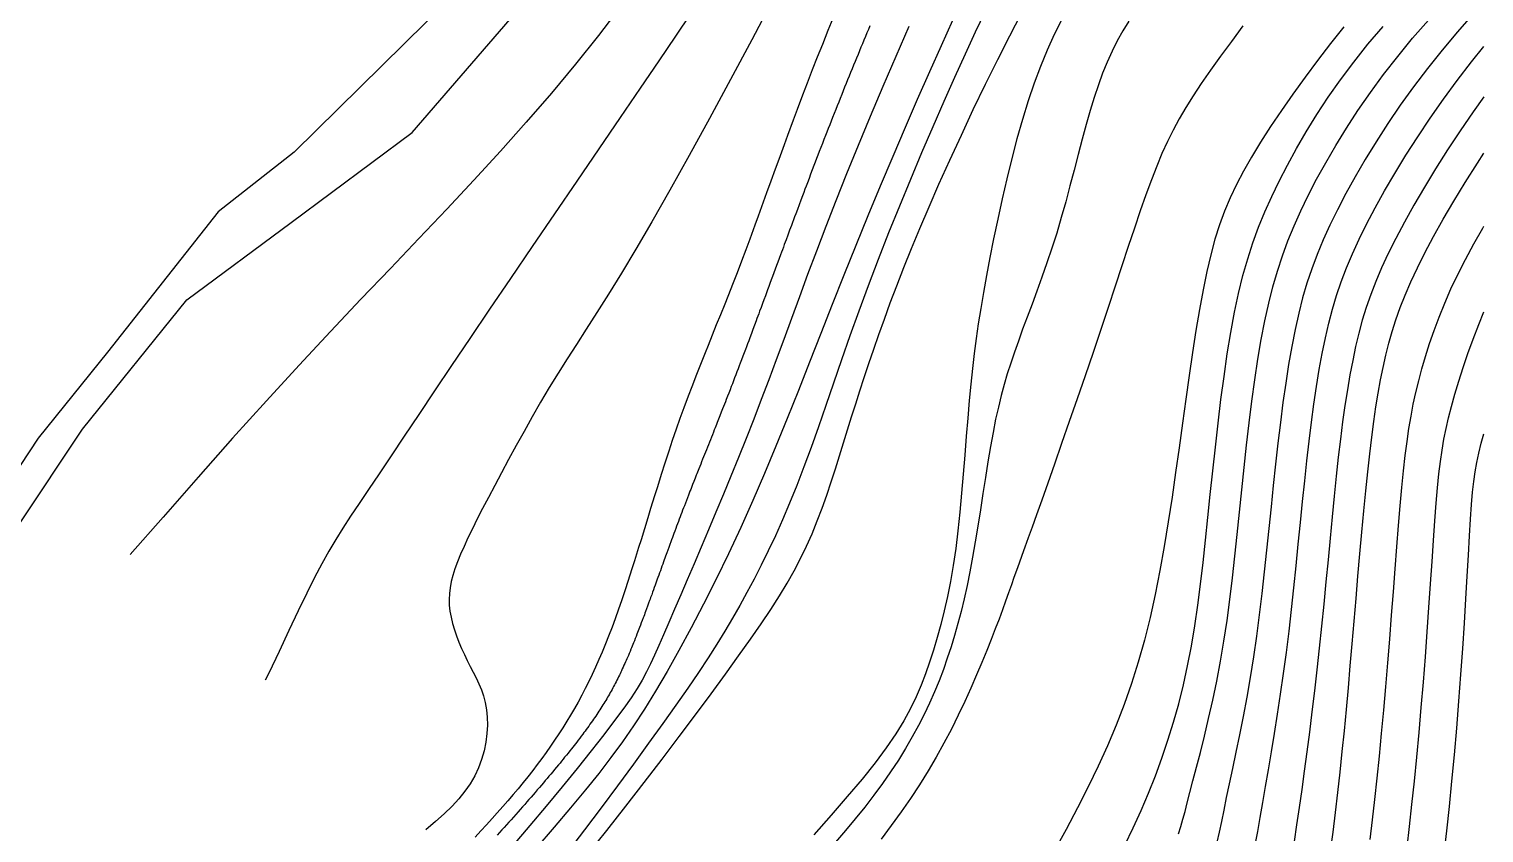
# Model space of a CAD drawing. Header units: metres. Extents: x 241192 to 243928, y 277833 to 281309.
# Drawn here: x 243837.9 to 243928.1, y 280915.1 to 280965 of the extents above; entities that cross this region are included whole.
import ezdxf

# ---------------------------------------------------------------- set-up
doc = ezdxf.new("R2010")
doc.units = ezdxf.units.M
doc.layers.add('TERRAIN_CONTOUR_1M', color=3, linetype='Continuous')
doc.layers.add('TERRAIN_CONTOUR_5M_SUPPLEMENT', color=4, linetype='Continuous')

msp = doc.modelspace()

# ---------------------------------------------------------------- linework, layer by layer
at = {"layer": 'TERRAIN_CONTOUR_1M'}
for points in [[(243830.711, 280923.134, 36), (243833.336, 280928.353, 36), (243841.225, 280940.142, 36), (243847.693, 280948.171, 36), (243854.155, 280952.956, 36), (243861.67, 280958.545, 36), (243872.495, 280971.081, 36), (243875.591, 280976.326, 36), (243876.1, 280981.362, 36), (243874.043, 280986.21, 36), (243868.579, 280991.018, 36), (243865.345, 280992.948, 36), (243861.978, 280996.003, 36), (243856.65, 281000.169, 36), (243855.538, 281000.734, 36)], [(243884.019, 280966.733, 39), (243882.724, 280964.278, 39), (243881.412, 280961.821, 39), (243880.11, 280959.416, 39), (243878.845, 280957.111, 39), (243877.644, 280954.96, 39), (243876.535, 280953.012, 39), (243875.538, 280951.305, 39), (243874.645, 280949.819, 39), (243873.843, 280948.52, 39), (243873.118, 280947.372, 39), (243872.456, 280946.343, 39), (243871.844, 280945.397, 39), (243871.266, 280944.5, 39), (243870.711, 280943.619, 39), (243870.165, 280942.725, 39), (243869.63, 280941.821, 39), (243869.108, 280940.914, 39), (243868.601, 280940.014, 39), (243868.112, 280939.13, 39), (243867.645, 280938.269, 39), (243867.201, 280937.442, 39), (243866.783, 280936.656, 39), (243866.393, 280935.918, 39), (243866.033, 280935.227, 39), (243865.701, 280934.581, 39), (243865.398, 280933.977, 39), (243865.124, 280933.413, 39), (243864.879, 280932.886, 39), (243864.662, 280932.393, 39), (243864.475, 280931.931, 39), (243864.316, 280931.498, 39), (243864.186, 280931.088, 39), (243864.085, 280930.698, 39), (243864.012, 280930.322, 39), (243863.968, 280929.956, 39), (243863.951, 280929.594, 39), (243863.964, 280929.232, 39), (243864.004, 280928.865, 39), (243864.071, 280928.489, 39), (243864.164, 280928.106, 39), (243864.278, 280927.719, 39), (243864.412, 280927.329, 39), (243864.562, 280926.94, 39), (243864.726, 280926.555, 39), (243864.9, 280926.175, 39), (243865.081, 280925.804, 39), (243865.266, 280925.443, 39), (243865.451, 280925.088, 39), (243865.631, 280924.733, 39), (243865.8, 280924.372, 39), (243865.954, 280924, 39), (243866.088, 280923.611, 39), (243866.196, 280923.199, 39), (243866.274, 280922.759, 39), (243866.318, 280922.288, 39), (243866.325, 280921.79, 39), (243866.295, 280921.273, 39), (243866.226, 280920.743, 39), (243866.118, 280920.209, 39), (243865.969, 280919.678, 39), (243865.778, 280919.156, 39), (243865.544, 280918.651, 39), (243865.265, 280918.168, 39), (243864.939, 280917.701, 39), (243864.564, 280917.242, 39), (243864.137, 280916.782, 39), (243863.654, 280916.312, 39), (243863.114, 280915.825, 39), (243862.513, 280915.313, 39)], [(243874.544, 280966.296, 37), (243873.214, 280964.555, 37), (243871.794, 280962.782, 37), (243870.296, 280960.987, 37), (243868.737, 280959.183, 37), (243867.131, 280957.381, 37), (243865.489, 280955.589, 37), (243863.808, 280953.793, 37), (243862.084, 280951.975, 37), (243860.311, 280950.117, 37), (243858.484, 280948.199, 37), (243856.598, 280946.205, 37), (243854.646, 280944.114, 37), (243852.623, 280941.909, 37), (243850.53, 280939.582, 37), (243848.387, 280937.165, 37), (243846.221, 280934.702, 37), (243844.179, 280932.375, 37)], [(243878.932, 280965.894, 38), (243878.001, 280964.516, 38), (243876.963, 280962.986, 38), (243875.809, 280961.293, 38), (243874.56, 280959.461, 38), (243873.241, 280957.527, 38), (243871.876, 280955.527, 38), (243870.491, 280953.496, 38), (243869.111, 280951.471, 38), (243867.761, 280949.486, 38), (243866.466, 280947.579, 38), (243865.247, 280945.778, 38), (243864.109, 280944.09, 38), (243863.05, 280942.517, 38), (243862.071, 280941.06, 38), (243861.172, 280939.719, 38), (243860.352, 280938.495, 38), (243859.612, 280937.389, 38), (243858.951, 280936.403, 38), (243858.367, 280935.532, 38), (243857.845, 280934.747, 38), (243857.371, 280934.016, 38), (243856.926, 280933.305, 38), (243856.496, 280932.579, 38), (243856.063, 280931.807, 38), (243855.611, 280930.954, 38), (243855.125, 280929.987, 38), (243854.592, 280928.883, 38), (243854.016, 280927.666, 38), (243853.406, 280926.371, 38), (243852.769, 280925.033, 38), (243852.551, 280924.584, 38)], [(243897.189, 280966.04, 44), (243896.577, 280964.751, 44), (243895.948, 280963.392, 44), (243895.299, 280961.959, 44), (243894.629, 280960.454, 44), (243893.944, 280958.889, 44), (243893.252, 280957.277, 44), (243892.56, 280955.634, 44), (243891.876, 280953.975, 44), (243891.206, 280952.314, 44), (243890.56, 280950.666, 44), (243889.943, 280949.045, 44), (243889.361, 280947.465, 44), (243888.813, 280945.93, 44), (243888.293, 280944.442, 44), (243887.796, 280943.004, 44), (243887.319, 280941.62, 44), (243886.857, 280940.29, 44), (243886.405, 280939.019, 44), (243885.959, 280937.808, 44), (243885.514, 280936.659, 44), (243885.071, 280935.569, 44), (243884.628, 280934.533, 44), (243884.186, 280933.547, 44), (243883.745, 280932.607, 44), (243883.305, 280931.709, 44), (243882.864, 280930.847, 44), (243882.424, 280930.018, 44), (243881.983, 280929.216, 44), (243881.531, 280928.425, 44), (243881.058, 280927.632, 44), (243880.554, 280926.818, 44), (243880.009, 280925.969, 44), (243879.412, 280925.068, 44), (243878.753, 280924.099, 44), (243878.021, 280923.047, 44), (243877.21, 280921.901, 44), (243876.328, 280920.674, 44), (243875.388, 280919.382, 44), (243874.403, 280918.045, 44), (243873.385, 280916.679, 44), (243872.347, 280915.303, 44), (243871.302, 280913.935, 44)], [(243927.489, 280965.921, 52), (243926.487, 280964.784, 52), (243925.533, 280963.65, 52), (243924.625, 280962.513, 52), (243923.761, 280961.37, 52), (243922.942, 280960.227, 52), (243922.169, 280959.091, 52), (243921.444, 280957.969, 52), (243920.767, 280956.867, 52), (243920.142, 280955.792, 52), (243919.567, 280954.753, 52), (243919.046, 280953.755, 52), (243918.579, 280952.801, 52), (243918.161, 280951.883, 52), (243917.787, 280950.986, 52), (243917.453, 280950.096, 52), (243917.155, 280949.199, 52), (243916.886, 280948.283, 52), (243916.642, 280947.332, 52), (243916.418, 280946.334, 52), (243916.211, 280945.278, 52), (243916.017, 280944.167, 52), (243915.835, 280943.006, 52), (243915.664, 280941.801, 52), (243915.503, 280940.559, 52), (243915.35, 280939.285, 52), (243915.203, 280937.986, 52), (243915.062, 280936.667, 52), (243914.924, 280935.333, 52), (243914.787, 280933.991, 52), (243914.648, 280932.645, 52), (243914.505, 280931.3, 52), (243914.355, 280929.961, 52), (243914.195, 280928.633, 52), (243914.023, 280927.321, 52), (243913.836, 280926.03, 52), (243913.632, 280924.765, 52), (243913.416, 280923.535, 52), (243913.192, 280922.346, 52), (243912.967, 280921.207, 52), (243912.745, 280920.126, 52), (243912.531, 280919.111, 52), (243912.331, 280918.169, 52), (243912.15, 280917.31, 52), (243911.991, 280916.535, 52), (243911.847, 280915.831, 52), (243911.706, 280915.176, 52), (243911.558, 280914.55, 52)], [(243890.051, 280965.15, 41), (243889.959, 280964.931, 41), (243889.867, 280964.712, 41), (243889.774, 280964.491, 41), (243889.682, 280964.269, 41), (243889.59, 280964.047, 41), (243889.497, 280963.825, 41), (243889.405, 280963.603, 41), (243889.314, 280963.381, 41), (243889.222, 280963.159, 41), (243889.13, 280962.936, 41), (243889.037, 280962.709, 41), (243888.944, 280962.482, 41), (243888.851, 280962.254, 41), (243888.759, 280962.027, 41), (243888.667, 280961.8, 41), (243888.574, 280961.572, 41), (243888.482, 280961.344, 41), (243888.391, 280961.117, 41), (243888.299, 280960.887, 41), (243888.207, 280960.658, 41), (243888.115, 280960.429, 41), (243888.023, 280960.199, 41), (243887.928, 280959.959, 41), (243887.833, 280959.719, 41), (243887.738, 280959.478, 41), (243887.643, 280959.238, 41), (243887.555, 280959.016, 41), (243887.468, 280958.794, 41), (243887.381, 280958.571, 41), (243887.295, 280958.349, 41), (243887.198, 280958.101, 41), (243887.102, 280957.853, 41), (243887.006, 280957.604, 41), (243886.91, 280957.356, 41), (243886.826, 280957.139, 41), (243886.743, 280956.921, 41), (243886.659, 280956.704, 41), (243886.576, 280956.486, 41), (243886.475, 280956.22, 41), (243886.374, 280955.954, 41), (243886.273, 280955.688, 41), (243886.172, 280955.422, 41), (243886.096, 280955.222, 41), (243886.021, 280955.022, 41), (243885.945, 280954.822, 41), (243885.87, 280954.622, 41), (243885.764, 280954.341, 41), (243885.659, 280954.059, 41), (243885.553, 280953.777, 41), (243885.448, 280953.495, 41), (243885.38, 280953.315, 41), (243885.313, 280953.134, 41), (243885.246, 280952.954, 41), (243885.179, 280952.773, 41), (243885.069, 280952.479, 41), (243884.96, 280952.185, 41), (243884.851, 280951.89, 41), (243884.742, 280951.596, 41), (243884.682, 280951.435, 41), (243884.622, 280951.274, 41), (243884.563, 280951.114, 41), (243884.504, 280950.953, 41), (243884.422, 280950.731, 41), (243884.339, 280950.509, 41), (243884.257, 280950.287, 41), (243884.175, 280950.064, 41), (243884.093, 280949.842, 41), (243884.011, 280949.62, 41), (243883.929, 280949.398, 41), (243883.847, 280949.176, 41), (243883.777, 280948.985, 41), (243883.706, 280948.794, 41), (243883.635, 280948.603, 41), (243883.565, 280948.412, 41), (243883.477, 280948.173, 41), (243883.388, 280947.934, 41), (243883.3, 280947.696, 41), (243883.212, 280947.457, 41), (243883.156, 280947.307, 41), (243883.101, 280947.157, 41), (243883.045, 280947.008, 41), (243882.99, 280946.858, 41), (243882.892, 280946.596, 41), (243882.795, 280946.334, 41), (243882.697, 280946.072, 41), (243882.599, 280945.81, 41), (243882.531, 280945.628, 41), (243882.463, 280945.445, 41), (243882.394, 280945.263, 41), (243882.326, 280945.081, 41), (243882.247, 280944.873, 41), (243882.169, 280944.665, 41), (243882.09, 280944.458, 41), (243882.012, 280944.25, 41), (243881.942, 280944.067, 41), (243881.872, 280943.883, 41), (243881.802, 280943.7, 41), (243881.731, 280943.516, 41), (243881.661, 280943.334, 41), (243881.591, 280943.152, 41), (243881.521, 280942.969, 41), (243881.45, 280942.787, 41), (243881.374, 280942.589, 41), (243881.297, 280942.391, 41), (243881.219, 280942.193, 41), (243881.142, 280941.995, 41), (243881.085, 280941.849, 41), (243881.028, 280941.704, 41), (243880.971, 280941.558, 41), (243880.914, 280941.413, 41), (243880.83, 280941.199, 41), (243880.746, 280940.985, 41), (243880.662, 280940.771, 41), (243880.577, 280940.558, 41), (243880.534, 280940.447, 41), (243880.49, 280940.335, 41), (243880.445, 280940.224, 41), (243880.401, 280940.113, 41), (243880.34, 280939.959, 41), (243880.279, 280939.805, 41), (243880.218, 280939.651, 41), (243880.157, 280939.498, 41), (243880.095, 280939.342, 41), (243880.033, 280939.187, 41), (243879.971, 280939.031, 41), (243879.91, 280938.876, 41), (243879.851, 280938.727, 41), (243879.792, 280938.579, 41), (243879.733, 280938.43, 41), (243879.674, 280938.282, 41), (243879.614, 280938.133, 41), (243879.555, 280937.985, 41), (243879.496, 280937.836, 41), (243879.437, 280937.688, 41), (243879.398, 280937.589, 41), (243879.359, 280937.49, 41), (243879.32, 280937.391, 41), (243879.281, 280937.292, 41), (243879.206, 280937.103, 41), (243879.132, 280936.914, 41), (243879.057, 280936.725, 41), (243878.983, 280936.536, 41), (243878.936, 280936.419, 41), (243878.89, 280936.301, 41), (243878.844, 280936.183, 41), (243878.798, 280936.066, 41), (243878.734, 280935.901, 41), (243878.671, 280935.737, 41), (243878.607, 280935.572, 41), (243878.543, 280935.407, 41), (243878.489, 280935.268, 41), (243878.436, 280935.128, 41), (243878.382, 280934.988, 41), (243878.329, 280934.848, 41), (243878.276, 280934.708, 41), (243878.223, 280934.568, 41), (243878.17, 280934.429, 41), (243878.117, 280934.289, 41), (243878.061, 280934.138, 41), (243878.005, 280933.987, 41), (243877.948, 280933.836, 41), (243877.892, 280933.685, 41), (243877.845, 280933.556, 41), (243877.798, 280933.428, 41), (243877.75, 280933.299, 41), (243877.703, 280933.171, 41), (243877.64, 280932.997, 41), (243877.577, 280932.823, 41), (243877.514, 280932.65, 41), (243877.45, 280932.476, 41), (243877.413, 280932.372, 41), (243877.375, 280932.267, 41), (243877.337, 280932.163, 41), (243877.3, 280932.059, 41), (243877.25, 280931.922, 41), (243877.201, 280931.784, 41), (243877.152, 280931.647, 41), (243877.102, 280931.51, 41), (243877.053, 280931.373, 41), (243877.004, 280931.236, 41), (243876.954, 280931.099, 41), (243876.905, 280930.961, 41), (243876.862, 280930.842, 41), (243876.819, 280930.723, 41), (243876.776, 280930.603, 41), (243876.733, 280930.484, 41), (243876.679, 280930.335, 41), (243876.625, 280930.186, 41), (243876.571, 280930.037, 41), (243876.518, 280929.888, 41), (243876.485, 280929.796, 41), (243876.452, 280929.705, 41), (243876.418, 280929.614, 41), (243876.385, 280929.523, 41), (243876.323, 280929.354, 41), (243876.261, 280929.185, 41), (243876.199, 280929.015, 41), (243876.136, 280928.846, 41), (243876.099, 280928.746, 41), (243876.062, 280928.645, 41), (243876.025, 280928.545, 41), (243875.987, 280928.445, 41), (243875.931, 280928.295, 41), (243875.874, 280928.145, 41), (243875.817, 280927.995, 41), (243875.76, 280927.846, 41), (243875.722, 280927.745, 41), (243875.683, 280927.644, 41), (243875.644, 280927.544, 41), (243875.605, 280927.443, 41), (243875.551, 280927.306, 41), (243875.496, 280927.169, 41), (243875.442, 280927.032, 41), (243875.387, 280926.895, 41), (243875.348, 280926.796, 41), (243875.308, 280926.698, 41), (243875.267, 280926.6, 41), (243875.227, 280926.502, 41), (243875.175, 280926.377, 41), (243875.122, 280926.252, 41), (243875.07, 280926.128, 41), (243875.016, 280926.003, 41), (243874.975, 280925.908, 41), (243874.934, 280925.813, 41), (243874.892, 280925.718, 41), (243874.85, 280925.623, 41), (243874.799, 280925.511, 41), (243874.748, 280925.398, 41), (243874.696, 280925.286, 41), (243874.644, 280925.174, 41), (243874.6, 280925.081, 41), (243874.556, 280924.988, 41), (243874.511, 280924.896, 41), (243874.466, 280924.803, 41), (243874.414, 280924.699, 41), (243874.362, 280924.596, 41), (243874.309, 280924.492, 41), (243874.256, 280924.389, 41), (243874.207, 280924.295, 41), (243874.158, 280924.202, 41), (243874.108, 280924.109, 41), (243874.058, 280924.017, 41), (243874.004, 280923.918, 41), (243873.949, 280923.821, 41), (243873.894, 280923.723, 41), (243873.838, 280923.626, 41), (243873.782, 280923.529, 41), (243873.725, 280923.433, 41), (243873.668, 280923.337, 41), (243873.61, 280923.242, 41), (243873.552, 280923.146, 41), (243873.493, 280923.051, 41), (243873.433, 280922.956, 41), (243873.373, 280922.862, 41), (243873.308, 280922.76, 41), (243873.241, 280922.658, 41), (243873.175, 280922.557, 41), (243873.107, 280922.455, 41), (243873.043, 280922.359, 41), (243872.978, 280922.264, 41), (243872.912, 280922.169, 41), (243872.846, 280922.074, 41), (243872.769, 280921.963, 41), (243872.69, 280921.853, 41), (243872.612, 280921.743, 41), (243872.533, 280921.633, 41), (243872.461, 280921.534, 41), (243872.388, 280921.436, 41), (243872.315, 280921.337, 41), (243872.242, 280921.239, 41), (243872.15, 280921.117, 41), (243872.058, 280920.996, 41), (243871.965, 280920.875, 41), (243871.872, 280920.754, 41), (243871.791, 280920.649, 41), (243871.709, 280920.544, 41), (243871.626, 280920.439, 41), (243871.543, 280920.335, 41), (243871.438, 280920.202, 41), (243871.332, 280920.07, 41), (243871.227, 280919.939, 41), (243871.12, 280919.807, 41), (243871.025, 280919.689, 41), (243870.929, 280919.572, 41), (243870.833, 280919.454, 41), (243870.736, 280919.337, 41), (243870.616, 280919.193, 41), (243870.496, 280919.049, 41), (243870.376, 280918.905, 41), (243870.256, 280918.761, 41), (243870.145, 280918.629, 41), (243870.033, 280918.496, 41), (243869.921, 280918.365, 41), (243869.809, 280918.233, 41), (243869.681, 280918.083, 41), (243869.553, 280917.933, 41), (243869.424, 280917.783, 41), (243869.295, 280917.634, 41), (243869.166, 280917.485, 41), (243869.036, 280917.335, 41), (243868.906, 280917.186, 41), (243868.776, 280917.038, 41), (243868.641, 280916.884, 41), (243868.506, 280916.73, 41), (243868.37, 280916.577, 41), (243868.234, 280916.424, 41), (243868.09, 280916.262, 41), (243867.945, 280916.1, 41), (243867.8, 280915.938, 41), (243867.655, 280915.777, 41), (243867.514, 280915.621, 41), (243867.372, 280915.465, 41), (243867.231, 280915.309, 41), (243867.089, 280915.153, 41), (243866.933, 280914.984, 41)], [(243892.465, 280965.108, 42), (243891.647, 280963.245, 42), (243890.845, 280961.384, 42), (243890.066, 280959.542, 42), (243889.316, 280957.736, 42), (243888.603, 280955.984, 42), (243887.933, 280954.302, 42), (243887.31, 280952.704, 42), (243886.731, 280951.185, 42), (243886.189, 280949.736, 42), (243885.675, 280948.347, 42), (243885.185, 280947.008, 42), (243884.71, 280945.712, 42), (243884.244, 280944.448, 42), (243883.781, 280943.207, 42), (243883.314, 280941.981, 42), (243882.843, 280940.771, 42), (243882.372, 280939.577, 42), (243881.899, 280938.402, 42), (243881.429, 280937.246, 42), (243880.961, 280936.11, 42), (243880.497, 280934.996, 42), (243880.039, 280933.906, 42), (243879.588, 280932.841, 42), (243879.149, 280931.809, 42), (243878.724, 280930.817, 42), (243878.318, 280929.873, 42), (243877.934, 280928.984, 42), (243877.576, 280928.159, 42), (243877.247, 280927.405, 42), (243876.952, 280926.73, 42), (243876.69, 280926.136, 42), (243876.445, 280925.6, 42), (243876.198, 280925.096, 42), (243875.927, 280924.596, 42), (243875.614, 280924.072, 42), (243875.238, 280923.497, 42), (243874.78, 280922.844, 42), (243874.219, 280922.083, 42), (243873.541, 280921.198, 42), (243872.759, 280920.201, 42), (243871.891, 280919.117, 42), (243870.956, 280917.968, 42), (243869.97, 280916.778, 42), (243868.954, 280915.57, 42), (243867.924, 280914.367, 42)], [(243895.166, 280965.476, 43), (243894.462, 280963.924, 43), (243893.735, 280962.293, 43), (243892.989, 280960.595, 43), (243892.229, 280958.841, 43), (243891.462, 280957.045, 43), (243890.693, 280955.219, 43), (243889.928, 280953.377, 43), (243889.173, 280951.53, 43), (243888.432, 280949.693, 43), (243887.71, 280947.875, 43), (243887.003, 280946.078, 43), (243886.306, 280944.302, 43), (243885.614, 280942.546, 43), (243884.921, 280940.811, 43), (243884.222, 280939.095, 43), (243883.512, 280937.397, 43), (243882.786, 280935.719, 43), (243882.039, 280934.06, 43), (243881.277, 280932.431, 43), (243880.506, 280930.842, 43), (243879.734, 280929.305, 43), (243878.966, 280927.831, 43), (243878.209, 280926.432, 43), (243877.47, 280925.119, 43), (243876.755, 280923.903, 43), (243876.067, 280922.788, 43), (243875.39, 280921.752, 43), (243874.705, 280920.764, 43), (243873.992, 280919.793, 43), (243873.232, 280918.809, 43), (243872.405, 280917.783, 43), (243871.491, 280916.684, 43), (243870.471, 280915.482, 43), (243869.331, 280914.155, 43)], [(243901.946, 280965.546, 46), (243901.475, 280964.614, 46), (243901.034, 280963.646, 46), (243900.62, 280962.639, 46), (243900.23, 280961.589, 46), (243899.86, 280960.494, 46), (243899.508, 280959.349, 46), (243899.169, 280958.155, 46), (243898.846, 280956.925, 46), (243898.539, 280955.674, 46), (243898.248, 280954.419, 46), (243897.976, 280953.174, 46), (243897.723, 280951.958, 46), (243897.491, 280950.784, 46), (243897.28, 280949.67, 46), (243897.091, 280948.625, 46), (243896.922, 280947.637, 46), (243896.771, 280946.689, 46), (243896.635, 280945.763, 46), (243896.514, 280944.84, 46), (243896.403, 280943.904, 46), (243896.301, 280942.936, 46), (243896.206, 280941.919, 46), (243896.115, 280940.84, 46), (243896.025, 280939.71, 46), (243895.935, 280938.545, 46), (243895.84, 280937.361, 46), (243895.739, 280936.173, 46), (243895.628, 280934.998, 46), (243895.506, 280933.851, 46), (243895.368, 280932.749, 46), (243895.214, 280931.704, 46), (243895.043, 280930.715, 46), (243894.857, 280929.777, 46), (243894.658, 280928.887, 46), (243894.447, 280928.039, 46), (243894.224, 280927.23, 46), (243893.992, 280926.454, 46), (243893.752, 280925.708, 46), (243893.501, 280924.985, 46), (243893.23, 280924.274, 46), (243892.924, 280923.56, 46), (243892.568, 280922.83, 46), (243892.149, 280922.07, 46), (243891.652, 280921.266, 46), (243891.064, 280920.405, 46), (243890.371, 280919.473, 46), (243889.563, 280918.461, 46), (243888.649, 280917.371, 46), (243887.645, 280916.214, 46), (243886.564, 280914.996, 46)], [(243906.116, 280965.451, 47), (243905.735, 280964.84, 47), (243905.386, 280964.217, 47), (243905.063, 280963.576, 47), (243904.764, 280962.911, 47), (243904.483, 280962.217, 47), (243904.216, 280961.487, 47), (243903.96, 280960.716, 47), (243903.71, 280959.898, 47), (243903.463, 280959.03, 47), (243903.216, 280958.119, 47), (243902.967, 280957.174, 47), (243902.714, 280956.207, 47), (243902.457, 280955.226, 47), (243902.192, 280954.241, 47), (243901.917, 280953.263, 47), (243901.632, 280952.3, 47), (243901.335, 280951.362, 47), (243901.029, 280950.451, 47), (243900.719, 280949.568, 47), (243900.409, 280948.714, 47), (243900.104, 280947.891, 47), (243899.807, 280947.099, 47), (243899.522, 280946.34, 47), (243899.255, 280945.614, 47), (243899.008, 280944.922, 47), (243898.781, 280944.251, 47), (243898.57, 280943.588, 47), (243898.374, 280942.921, 47), (243898.19, 280942.237, 47), (243898.015, 280941.522, 47), (243897.848, 280940.764, 47), (243897.686, 280939.949, 47), (243897.527, 280939.068, 47), (243897.37, 280938.133, 47), (243897.214, 280937.157, 47), (243897.058, 280936.157, 47), (243896.902, 280935.148, 47), (243896.744, 280934.144, 47), (243896.583, 280933.16, 47), (243896.42, 280932.212, 47), (243896.252, 280931.311, 47), (243896.078, 280930.455, 47), (243895.898, 280929.638, 47), (243895.71, 280928.855, 47), (243895.512, 280928.1, 47), (243895.304, 280927.367, 47), (243895.084, 280926.651, 47), (243894.851, 280925.945, 47), (243894.603, 280925.246, 47), (243894.338, 280924.55, 47), (243894.054, 280923.857, 47), (243893.748, 280923.163, 47), (243893.418, 280922.468, 47), (243893.062, 280921.77, 47), (243892.678, 280921.067, 47), (243892.263, 280920.357, 47), (243891.815, 280919.64, 47), (243891.336, 280918.916, 47), (243890.827, 280918.187, 47), (243890.291, 280917.456, 47), (243889.73, 280916.723, 47), (243889.145, 280915.992, 47), (243888.538, 280915.263, 47), (243887.911, 280914.538, 47)], [(243913.183, 280965.146, 48), (243912.465, 280964.189, 48), (243911.792, 280963.272, 48), (243911.168, 280962.402, 48), (243910.601, 280961.583, 48), (243910.092, 280960.817, 48), (243909.637, 280960.09, 48), (243909.225, 280959.386, 48), (243908.848, 280958.687, 48), (243908.497, 280957.977, 48), (243908.161, 280957.238, 48), (243907.834, 280956.454, 48), (243907.504, 280955.606, 48), (243907.165, 280954.683, 48), (243906.813, 280953.684, 48), (243906.448, 280952.613, 48), (243906.067, 280951.474, 48), (243905.67, 280950.271, 48), (243905.254, 280949.008, 48), (243904.819, 280947.69, 48), (243904.362, 280946.319, 48), (243903.885, 280944.903, 48), (243903.395, 280943.465, 48), (243902.901, 280942.028, 48), (243902.412, 280940.619, 48), (243901.939, 280939.262, 48), (243901.49, 280937.981, 48), (243901.075, 280936.803, 48), (243900.702, 280935.753, 48), (243900.38, 280934.846, 48), (243900.103, 280934.071, 48), (243899.864, 280933.404, 48), (243899.655, 280932.826, 48), (243899.47, 280932.313, 48), (243899.301, 280931.844, 48), (243899.141, 280931.398, 48), (243898.983, 280930.953, 48), (243898.82, 280930.491, 48), (243898.648, 280930.005, 48), (243898.465, 280929.493, 48), (243898.269, 280928.951, 48), (243898.057, 280928.375, 48), (243897.827, 280927.764, 48), (243897.575, 280927.114, 48), (243897.299, 280926.421, 48), (243896.998, 280925.685, 48), (243896.67, 280924.91, 48), (243896.316, 280924.103, 48), (243895.937, 280923.271, 48), (243895.531, 280922.42, 48), (243895.1, 280921.557, 48), (243894.644, 280920.689, 48), (243894.162, 280919.822, 48), (243893.654, 280918.962, 48), (243893.122, 280918.109, 48), (243892.565, 280917.261, 48), (243891.983, 280916.418, 48), (243891.377, 280915.578, 48), (243890.747, 280914.739, 48)], [(243919.448, 280965.091, 49), (243918.622, 280964.059, 49), (243917.814, 280963.014, 49), (243917.032, 280961.967, 49), (243916.28, 280960.927, 49), (243915.567, 280959.903, 49), (243914.898, 280958.904, 49), (243914.28, 280957.94, 49), (243913.719, 280957.021, 49), (243913.22, 280956.15, 49), (243912.778, 280955.313, 49), (243912.386, 280954.491, 49), (243912.038, 280953.665, 49), (243911.727, 280952.815, 49), (243911.445, 280951.922, 49), (243911.186, 280950.966, 49), (243910.944, 280949.928, 49), (243910.712, 280948.795, 49), (243910.488, 280947.572, 49), (243910.269, 280946.27, 49), (243910.056, 280944.902, 49), (243909.846, 280943.479, 49), (243909.637, 280942.012, 49), (243909.429, 280940.512, 49), (243909.218, 280938.992, 49), (243909.005, 280937.461, 49), (243908.784, 280935.928, 49), (243908.551, 280934.399, 49), (243908.303, 280932.882, 49), (243908.036, 280931.382, 49), (243907.746, 280929.908, 49), (243907.427, 280928.465, 49), (243907.077, 280927.06, 49), (243906.692, 280925.699, 49), (243906.27, 280924.374, 49), (243905.81, 280923.075, 49), (243905.313, 280921.795, 49), (243904.776, 280920.523, 49), (243904.198, 280919.25, 49), (243903.58, 280917.968, 49), (243902.92, 280916.666, 49), (243902.219, 280915.339, 49), (243901.48, 280913.993, 49)], [(243909.189, 280915.069, 51), (243909.334, 280915.514, 51), (243909.465, 280915.965, 51), (243909.593, 280916.447, 51), (243909.731, 280916.989, 51), (243909.892, 280917.616, 51), (243910.084, 280918.351, 51), (243910.304, 280919.187, 51), (243910.545, 280920.115, 51), (243910.798, 280921.124, 51), (243911.057, 280922.203, 51), (243911.314, 280923.342, 51), (243911.563, 280924.531, 51), (243911.795, 280925.758, 51), (243912.005, 280927.014, 51), (243912.195, 280928.295, 51), (243912.368, 280929.6, 51), (243912.528, 280930.926, 51), (243912.679, 280932.269, 51), (243912.823, 280933.628, 51), (243912.966, 280935.001, 51), (243913.109, 280936.385, 51), (243913.257, 280937.775, 51), (243913.411, 280939.164, 51), (243913.572, 280940.54, 51), (243913.743, 280941.893, 51), (243913.923, 280943.213, 51), (243914.116, 280944.488, 51), (243914.322, 280945.71, 51), (243914.542, 280946.866, 51), (243914.779, 280947.951, 51), (243915.036, 280948.976, 51), (243915.318, 280949.953, 51), (243915.628, 280950.898, 51), (243915.971, 280951.826, 51), (243916.35, 280952.749, 51), (243916.772, 280953.684, 51), (243917.238, 280954.643, 51), (243917.753, 280955.639, 51), (243918.319, 280956.669, 51), (243918.935, 280957.727, 51), (243919.601, 280958.809, 51), (243920.318, 280959.908, 51), (243921.087, 280961.02, 51), (243921.908, 280962.139, 51), (243922.78, 280963.26, 51), (243923.706, 280964.379, 51), (243924.686, 280965.501, 51)], [(243913.947, 280914.387, 53), (243914.1, 280915.214, 53), (243914.252, 280916.082, 53), (243914.409, 280917.003, 53), (243914.578, 280917.988, 53), (243914.758, 280919.034, 53), (243914.945, 280920.137, 53), (243915.136, 280921.29, 53), (243915.328, 280922.488, 53), (243915.517, 280923.727, 53), (243915.702, 280925, 53), (243915.877, 280926.302, 53), (243916.042, 280927.628, 53), (243916.196, 280928.971, 53), (243916.343, 280930.322, 53), (243916.482, 280931.675, 53), (243916.618, 280933.021, 53), (243916.75, 280934.354, 53), (243916.882, 280935.665, 53), (243917.014, 280936.949, 53), (243917.15, 280938.196, 53), (243917.289, 280939.407, 53), (243917.434, 280940.578, 53), (243917.586, 280941.709, 53), (243917.747, 280942.799, 53), (243917.917, 280943.845, 53), (243918.099, 280944.846, 53), (243918.295, 280945.802, 53), (243918.505, 280946.713, 53), (243918.736, 280947.59, 53), (243918.992, 280948.445, 53), (243919.279, 280949.293, 53), (243919.604, 280950.146, 53), (243919.971, 280951.017, 53), (243920.386, 280951.919, 53), (243920.854, 280952.866, 53), (243921.381, 280953.866, 53), (243921.964, 280954.916, 53), (243922.6, 280956.006, 53), (243923.287, 280957.128, 53), (243924.02, 280958.274, 53), (243924.797, 280959.434, 53), (243925.615, 280960.601, 53), (243926.47, 280961.765, 53), (243927.361, 280962.92, 53), (243928.126, 280963.867, 53)], [(243928.126, 280960.753, 54), (243927.468, 280959.831, 54), (243926.652, 280958.641, 54), (243925.871, 280957.457, 54), (243925.129, 280956.288, 54), (243924.433, 280955.146, 54), (243923.787, 280954.04, 54), (243923.195, 280952.98, 54), (243922.663, 280951.977, 54), (243922.193, 280951.036, 54), (243921.781, 280950.15, 54), (243921.42, 280949.306, 54), (243921.105, 280948.49, 54), (243920.829, 280947.691, 54), (243920.585, 280946.897, 54), (243920.368, 280946.094, 54), (243920.171, 280945.27, 54), (243919.988, 280944.415, 54), (243919.818, 280943.523, 54), (243919.658, 280942.591, 54), (243919.507, 280941.617, 54), (243919.365, 280940.597, 54), (243919.228, 280939.528, 54), (243919.096, 280938.407, 54), (243918.967, 280937.23, 54), (243918.84, 280935.998, 54), (243918.714, 280934.716, 54), (243918.587, 280933.397, 54), (243918.46, 280932.049, 54), (243918.33, 280930.683, 54), (243918.197, 280929.308, 54), (243918.06, 280927.936, 54), (243917.918, 280926.575, 54), (243917.771, 280925.235, 54), (243917.619, 280923.919, 54), (243917.463, 280922.631, 54), (243917.305, 280921.373, 54), (243917.145, 280920.147, 54), (243916.985, 280918.958, 54), (243916.825, 280917.806, 54), (243916.668, 280916.696, 54), (243916.512, 280915.628, 54), (243916.354, 280914.598, 54)], [(243921.081, 280914.718, 56), (243921.223, 280915.929, 56), (243921.365, 280917.199, 56), (243921.505, 280918.521, 56), (243921.644, 280919.888, 56), (243921.779, 280921.293, 56), (243921.912, 280922.728, 56), (243922.042, 280924.185, 56), (243922.167, 280925.659, 56), (243922.288, 280927.14, 56), (243922.404, 280928.616, 56), (243922.517, 280930.07, 56), (243922.627, 280931.491, 56), (243922.735, 280932.861, 56), (243922.84, 280934.169, 56), (243922.943, 280935.398, 56), (243923.046, 280936.534, 56), (243923.148, 280937.569, 56), (243923.252, 280938.512, 56), (243923.362, 280939.38, 56), (243923.479, 280940.188, 56), (243923.607, 280940.954, 56), (243923.749, 280941.691, 56), (243923.906, 280942.417, 56), (243924.083, 280943.147, 56), (243924.281, 280943.895, 56), (243924.504, 280944.664, 56), (243924.754, 280945.454, 56), (243925.035, 280946.266, 56), (243925.348, 280947.1, 56), (243925.696, 280947.958, 56), (243926.083, 280948.84, 56), (243926.512, 280949.746, 56), (243926.983, 280950.676, 56), (243927.498, 280951.631, 56), (243928.056, 280952.609, 56), (243928.126, 280952.727, 56)], [(243923.374, 280914.233, 57), (243923.518, 280915.517, 57), (243923.665, 280916.884, 57), (243923.814, 280918.321, 57), (243923.961, 280919.812, 57), (243924.104, 280921.344, 57), (243924.243, 280922.902, 57), (243924.374, 280924.471, 57), (243924.497, 280926.038, 57), (243924.611, 280927.585, 57), (243924.718, 280929.097, 57), (243924.818, 280930.558, 57), (243924.912, 280931.95, 57), (243925.002, 280933.258, 57), (243925.088, 280934.466, 57), (243925.172, 280935.556, 57), (243925.254, 280936.52, 57), (243925.338, 280937.374, 57), (243925.429, 280938.143, 57), (243925.53, 280938.851, 57), (243925.645, 280939.523, 57), (243925.779, 280940.181, 57), (243925.935, 280940.851, 57), (243926.118, 280941.557, 57), (243926.331, 280942.316, 57), (243926.573, 280943.124, 57), (243926.842, 280943.97, 57), (243927.138, 280944.844, 57), (243927.459, 280945.735, 57), (243927.802, 280946.633, 57), (243928.126, 280947.426, 57)], [(243925.672, 280913.835, 58), (243925.826, 280915.248, 58), (243925.984, 280916.754, 58), (243926.142, 280918.332, 58), (243926.296, 280919.961, 58), (243926.444, 280921.618, 58), (243926.581, 280923.283, 58), (243926.706, 280924.935, 58), (243926.817, 280926.555, 58), (243926.918, 280928.124, 58), (243927.008, 280929.625, 58), (243927.09, 280931.039, 58), (243927.165, 280932.348, 58), (243927.234, 280933.533, 58), (243927.298, 280934.578, 58), (243927.36, 280935.471, 58), (243927.424, 280936.236, 58), (243927.495, 280936.907, 58), (243927.58, 280937.514, 58), (243927.683, 280938.092, 58), (243927.809, 280938.671, 58), (243927.964, 280939.285, 58), (243928.126, 280939.869, 58)]]:
    msp.add_polyline3d(points, dxfattribs=at)
at = {"layer": 'TERRAIN_CONTOUR_5M_SUPPLEMENT'}
for points in [[(243854.145, 280992.757, 35), (243856.355, 280992.473, 35), (243860.555, 280991.463, 35), (243865.953, 280988.759, 35), (243868.591, 280986.929, 35), (243870.422, 280983.214, 35), (243871.175, 280979.77, 35), (243870.422, 280976.326, 35), (243867.482, 280971.992, 35), (243863.904, 280966.722, 35), (243854.34, 280957.317, 35), (243849.629, 280953.618, 35), (243842.773, 280944.919, 35), (243838.47, 280939.599, 35), (243829.902, 280926.634, 35), (243828.605, 280924.744, 35)], [(243872.536, 280913.778, 45), (243873.73, 280915.277, 45), (243874.903, 280916.769, 45), (243876.049, 280918.244, 45), (243877.16, 280919.689, 45), (243878.227, 280921.095, 45), (243879.243, 280922.448, 45), (243880.2, 280923.739, 45), (243881.091, 280924.956, 45), (243881.907, 280926.088, 45), (243882.644, 280927.127, 45), (243883.306, 280928.084, 45), (243883.901, 280928.973, 45), (243884.435, 280929.808, 45), (243884.917, 280930.603, 45), (243885.353, 280931.373, 45), (243885.751, 280932.131, 45), (243886.118, 280932.892, 45), (243886.461, 280933.668, 45), (243886.783, 280934.457, 45), (243887.086, 280935.257, 45), (243887.373, 280936.065, 45), (243887.648, 280936.877, 45), (243887.912, 280937.691, 45), (243888.168, 280938.503, 45), (243888.419, 280939.311, 45), (243888.667, 280940.113, 45), (243888.916, 280940.913, 45), (243889.169, 280941.717, 45), (243889.429, 280942.532, 45), (243889.699, 280943.363, 45), (243889.983, 280944.218, 45), (243890.283, 280945.101, 45), (243890.602, 280946.02, 45), (243890.945, 280946.979, 45), (243891.315, 280947.986, 45), (243891.716, 280949.045, 45), (243892.152, 280950.163, 45), (243892.628, 280951.346, 45), (243893.147, 280952.599, 45), (243893.715, 280953.928, 45), (243894.334, 280955.34, 45), (243895.006, 280956.834, 45), (243895.721, 280958.384, 45), (243896.463, 280959.961, 45), (243897.22, 280961.532, 45), (243897.976, 280963.067, 45), (243898.718, 280964.534, 45), (243899.431, 280965.902, 45)], [(243887.756, 280965.598, 40), (243887.449, 280964.856, 40), (243887.102, 280964.006, 40), (243886.782, 280963.209, 40), (243886.47, 280962.422, 40), (243886.152, 280961.604, 40), (243885.865, 280960.853, 40), (243885.531, 280959.968, 40), (243885.283, 280959.303, 40), (243884.933, 280958.353, 40), (243884.722, 280957.775, 40), (243884.393, 280956.867, 40), (243884.177, 280956.271, 40), (243883.911, 280955.533, 40), (243883.645, 280954.794, 40), (243883.435, 280954.213, 40), (243883.122, 280953.348, 40), (243882.921, 280952.798, 40), (243882.603, 280951.935, 40), (243882.352, 280951.263, 40), (243882.085, 280950.557, 40), (243881.813, 280949.851, 40), (243881.564, 280949.216, 40), (243881.233, 280948.378, 40), (243881.043, 280947.904, 40), (243880.776, 280947.237, 40), (243880.524, 280946.612, 40), (243880.267, 280945.972, 40), (243880.009, 280945.332, 40), (243879.832, 280944.891, 40), (243879.5, 280944.054, 40), (243879.299, 280943.542, 40), (243879, 280942.769, 40), (243878.781, 280942.195, 40), (243878.51, 280941.468, 40), (243878.272, 280940.812, 40), (243878.035, 280940.142, 40), (243877.793, 280939.439, 40), (243877.574, 280938.785, 40), (243877.313, 280937.986, 40), (243877.127, 280937.408, 40), (243876.848, 280936.523, 40), (243876.693, 280936.025, 40), (243876.45, 280935.24, 40), (243876.269, 280934.649, 40), (243876.061, 280933.973, 40), (243875.854, 280933.296, 40), (243875.704, 280932.813, 40), (243875.445, 280931.979, 40), (243875.292, 280931.491, 40), (243875.043, 280930.713, 40), (243874.869, 280930.183, 40), (243874.643, 280929.51, 40), (243874.463, 280928.991, 40), (243874.245, 280928.383, 40), (243874.056, 280927.873, 40), (243873.846, 280927.326, 40), (243873.652, 280926.839, 40), (243873.443, 280926.332, 40), (243873.244, 280925.868, 40), (243873.032, 280925.393, 40), (243872.826, 280924.95, 40), (243872.611, 280924.502, 40), (243872.397, 280924.075, 40), (243872.176, 280923.651, 40), (243871.952, 280923.236, 40), (243871.725, 280922.832, 40), (243871.489, 280922.427, 40), (243871.254, 280922.038, 40), (243871.005, 280921.639, 40), (243870.761, 280921.261, 40), (243870.499, 280920.867, 40), (243870.245, 280920.497, 40), (243869.969, 280920.106, 40), (243869.705, 280919.743, 40), (243869.414, 280919.354, 40), (243869.14, 280918.996, 40), (243868.834, 280918.607, 40), (243868.55, 280918.253, 40), (243868.228, 280917.861, 40), (243867.933, 280917.509, 40), (243867.596, 280917.115, 40), (243867.29, 280916.763, 40), (243866.944, 280916.371, 40), (243866.62, 280916.009, 40), (243866.264, 280915.618, 40), (243865.922, 280915.248, 40), (243865.565, 280914.865, 40)], [(243905.869, 280914.353, 50), (243906.38, 280915.426, 50), (243906.864, 280916.501, 50), (243907.322, 280917.579, 50), (243907.753, 280918.664, 50), (243908.157, 280919.757, 50), (243908.533, 280920.863, 50), (243908.881, 280921.986, 50), (243909.201, 280923.128, 50), (243909.492, 280924.293, 50), (243909.753, 280925.485, 50), (243909.986, 280926.707, 50), (243910.194, 280927.958, 50), (243910.381, 280929.239, 50), (243910.551, 280930.551, 50), (243910.709, 280931.893, 50), (243910.86, 280933.266, 50), (243911.008, 280934.669, 50), (243911.157, 280936.103, 50), (243911.311, 280937.565, 50), (243911.472, 280939.042, 50), (243911.642, 280940.521, 50), (243911.821, 280941.985, 50), (243912.012, 280943.42, 50), (243912.215, 280944.81, 50), (243912.433, 280946.141, 50), (243912.666, 280947.398, 50), (243912.916, 280948.57, 50), (243913.186, 280949.668, 50), (243913.48, 280950.707, 50), (243913.802, 280951.701, 50), (243914.154, 280952.666, 50), (243914.54, 280953.616, 50), (243914.965, 280954.566, 50), (243915.43, 280955.532, 50), (243915.94, 280956.525, 50), (243916.496, 280957.545, 50), (243917.102, 280958.588, 50), (243917.758, 280959.649, 50), (243918.468, 280960.725, 50), (243919.232, 280961.813, 50), (243920.054, 280962.909, 50), (243920.935, 280964.008, 50), (243921.878, 280965.109, 50)], [(243918.608, 280913.982, 55), (243918.773, 280915.175, 55), (243918.926, 280916.389, 55), (243919.072, 280917.625, 55), (243919.211, 280918.881, 55), (243919.345, 280920.158, 55), (243919.473, 280921.455, 55), (243919.598, 280922.773, 55), (243919.72, 280924.111, 55), (243919.841, 280925.469, 55), (243919.96, 280926.847, 55), (243920.079, 280928.243, 55), (243920.198, 280929.646, 55), (243920.317, 280931.044, 55), (243920.437, 280932.423, 55), (243920.557, 280933.773, 55), (243920.677, 280935.079, 55), (243920.798, 280936.33, 55), (243920.92, 280937.512, 55), (243921.042, 280938.618, 55), (243921.167, 280939.65, 55), (243921.295, 280940.616, 55), (243921.429, 280941.525, 55), (243921.57, 280942.384, 55), (243921.718, 280943.201, 55), (243921.877, 280943.983, 55), (243922.047, 280944.738, 55), (243922.231, 280945.475, 55), (243922.435, 280946.204, 55), (243922.666, 280946.937, 55), (243922.931, 280947.687, 55), (243923.237, 280948.466, 55), (243923.591, 280949.284, 55), (243924, 280950.154, 55), (243924.471, 280951.088, 55), (243925.009, 280952.094, 55), (243925.609, 280953.163, 55), (243926.266, 280954.286, 55), (243926.972, 280955.448, 55), (243927.721, 280956.64, 55), (243928.126, 280957.263, 55)]]:
    msp.add_polyline3d(points, dxfattribs=at)

doc.saveas('drawing.dxf')
